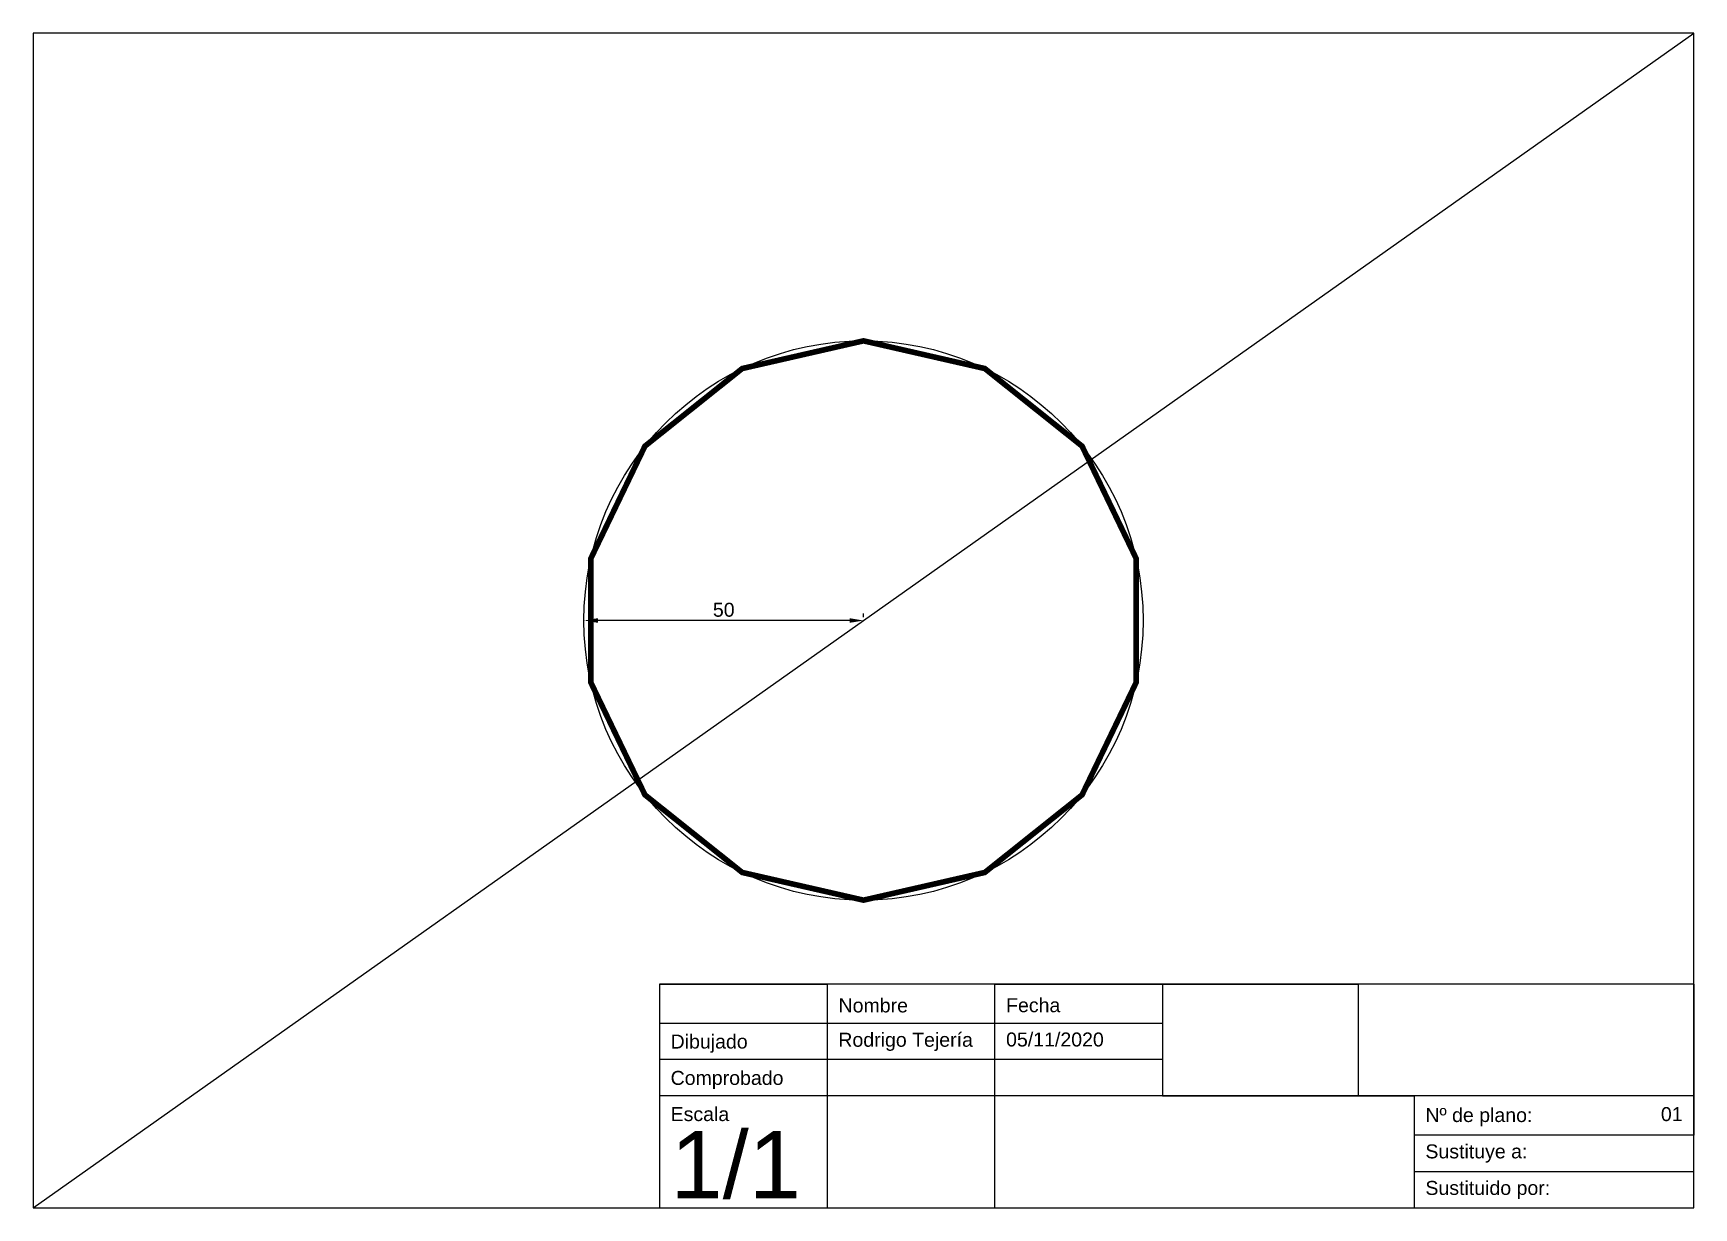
# Model space of a CAD drawing. Header units: millimetres. Extents: x 1885 to 2182, y 1682 to 1892.
import ezdxf

# ---------------------------------------------------------------- set-up
doc = ezdxf.new("R2010")
doc.units = ezdxf.units.MM
doc.layers.add('auxiliar', color=254, linetype='Continuous')
doc.styles.get("Standard").update_dxf_attribs({"font": 'arial.ttf'})
doc.dimstyles.new('ISO-25', dxfattribs={"dimtxt": 2.5, "dimasz": 2.5, "dimexe": 1.25, "dimexo": 0.625, "dimtad": 1, "dimtxsty": 'Standard', "dimcen": 2.5, "dimadec": 0, "dimazin": 0, "dimtfac": 1, "dimtmove": 0, "dimatfit": 3, "dimfxl": 1, "dimarcsym": 0})

# ---------------------------------------------------------------- blocks, each defined once
blk = doc.blocks.new('Cajetin_RodrigoT')
for p, q in [((-185, 40), (-185, 0)), ((0, 40), (-185, 40)), ((-185, 40), (-155, 40)), ((-185, 40), (-185, 33)), ((-155, 40), (-155, 0)), ((-125, 0), (-125, 40)), ((-125, 40), (-95, 40)), ((-95, 40), (-95, 20)), ((-95, 40), (-60, 40)), ((-60, 40), (-60, 20)), ((0, 0), (0, 40)), ((0, 40), (0, 20)), ((-185, 33), (-95, 33)), ((-95, 33), (-95, 26.5)), ((-95, 26.5), (-185, 26.5)), ((0, 20), (-185, 20)), ((-95, 20), (-50, 20)), ((-50, 20), (-50, 0)), ((0, 20), (0, 13)), ((0, 13), (-50, 13)), ((-50, 13), (-50, 6.5)), ((-50, 6.5), (0, 6.5)), ((-185, 0), (0, 0)), ((-155, 0), (-125, 0)), ((-95, 0), (-60, 0))]:
    blk.add_line(p, q)
at = {"char_height": 2.5, "attachment_point": 1}
for s, width, gutter_width, insert in [('Nombre', 28, 140, (-152.96, 37.43)), ('Fecha', 28, 140, (-123, 37.47)), ('Dibujado', 28, 140, (-183, 30.97)), ('Rodrigo Tejería', 24.8603, 12.5, (-153, 31.29)), ('Comprobado', 28, 140, (-183, 24.47)), ('Escala', 28, 140, (-183, 18)), ('Nº de plano:', 48, 12.5, (-48, 17.83)), ('Sustituye a:', 48, 12.5, (-48, 11.33)), ('Sustituido por:', 23.2247, 12.5, (-48, 4.8))]:
    blk.add_mtext_dynamic_manual_height_columns(s, width=width, gutter_width=gutter_width, heights=[0], dxfattribs=dict(at, insert=insert))
blk = doc.blocks.new('*D4')
at = {"layer": 'auxiliar', "color": 0, "lineweight": -2, "transparency": 16777216}
for p, q in [((1983.67, 1787.61), (1983.67, 1788.23)), ((2033.67, 1787.61), (2033.67, 1788.23)), ((2031.17, 1786.98), (1986.17, 1786.98))]:
    blk.add_line(p, q, dxfattribs=at)
at = {"layer": 'auxiliar', "color": 0, "transparency": 16777216}
for points in [[(1986.17, 1787.4), (1986.17, 1786.57), (1983.67, 1786.98)], [(2031.17, 1787.4), (2031.17, 1786.57), (2033.67, 1786.98)]]:
    blk.add_solid(points, dxfattribs=at)
at = {"layer": 'Defpoints', "color": 0, "transparency": 16777216}
for p in [(1983.67, 1786.98), (1983.67, 1786.98), (2033.67, 1786.98)]:
    blk.add_point(p, dxfattribs=at)
at = {"layer": 'auxiliar', "color": 0, "transparency": 16777216, "insert": (2008.67, 1788.89), "char_height": 2.5, "attachment_point": 5}
blk.add_mtext('50', dxfattribs=at)

msp = doc.modelspace()

# ---------------------------------------------------------------- linework, layer by layer
msp.add_lwpolyline([(1885.166, 1681.985), (2182.166, 1681.985), (2182.166, 1891.985), (1885.166, 1891.985)], close=True)
at = {"lineweight": 100, "const_width": 1}
msp.add_lwpolyline([(2033.666, 1836.985), (2011.972, 1832.033), (1994.574, 1818.159), (1984.92, 1798.111), (1984.92, 1775.859), (1994.574, 1755.81), (2011.972, 1741.936), (2033.666, 1736.985), (2055.36, 1741.936), (2072.758, 1755.81), (2082.412, 1775.859), (2082.412, 1798.111), (2072.758, 1818.159), (2055.36, 1832.033), (2033.666, 1836.985)], dxfattribs=at)
at = {"layer": 'auxiliar'}
msp.add_line((1885.166, 1681.985), (2182.166, 1891.985), dxfattribs=at)
msp.add_circle((2033.666, 1786.985), 50, dxfattribs=at)

# ---------------------------------------------------------------- block references
msp.add_blockref('Cajetin_RodrigoT', (2182.166, 1681.985))

# ---------------------------------------------------------------- texts
at = {"attachment_point": 1}
for s, width, heights, insert, char_height in [('05/11/2020', 19.60577, [0], (2059.166, 1713.32), 2.5), ('\\pxqr;01', 25.58264, [0], (2154.583, 1699.985), 2.5), ('1/1', 65.12975, [44.702], (1999.166, 1695.685), 12)]:
    msp.add_mtext_dynamic_manual_height_columns(s, width=width, gutter_width=12.5, heights=heights, dxfattribs=dict(at, insert=insert, char_height=char_height))

# ---------------------------------------------------------------- dimensions: what is measured, and where the dimension line sits
at = {"layer": 'auxiliar'}
dim = msp.add_linear_dim(base=(1983.666, 1786.985), p1=(2033.666, 1786.985), p2=(1983.666, 1786.985), dimstyle='ISO-25', dxfattribs=at)
dim.commit()
dim.dimension.update_dxf_attribs({"geometry": '*D4', "text_midpoint": (2008.666, 1788.886)})

doc.saveas('drawing.dxf')
